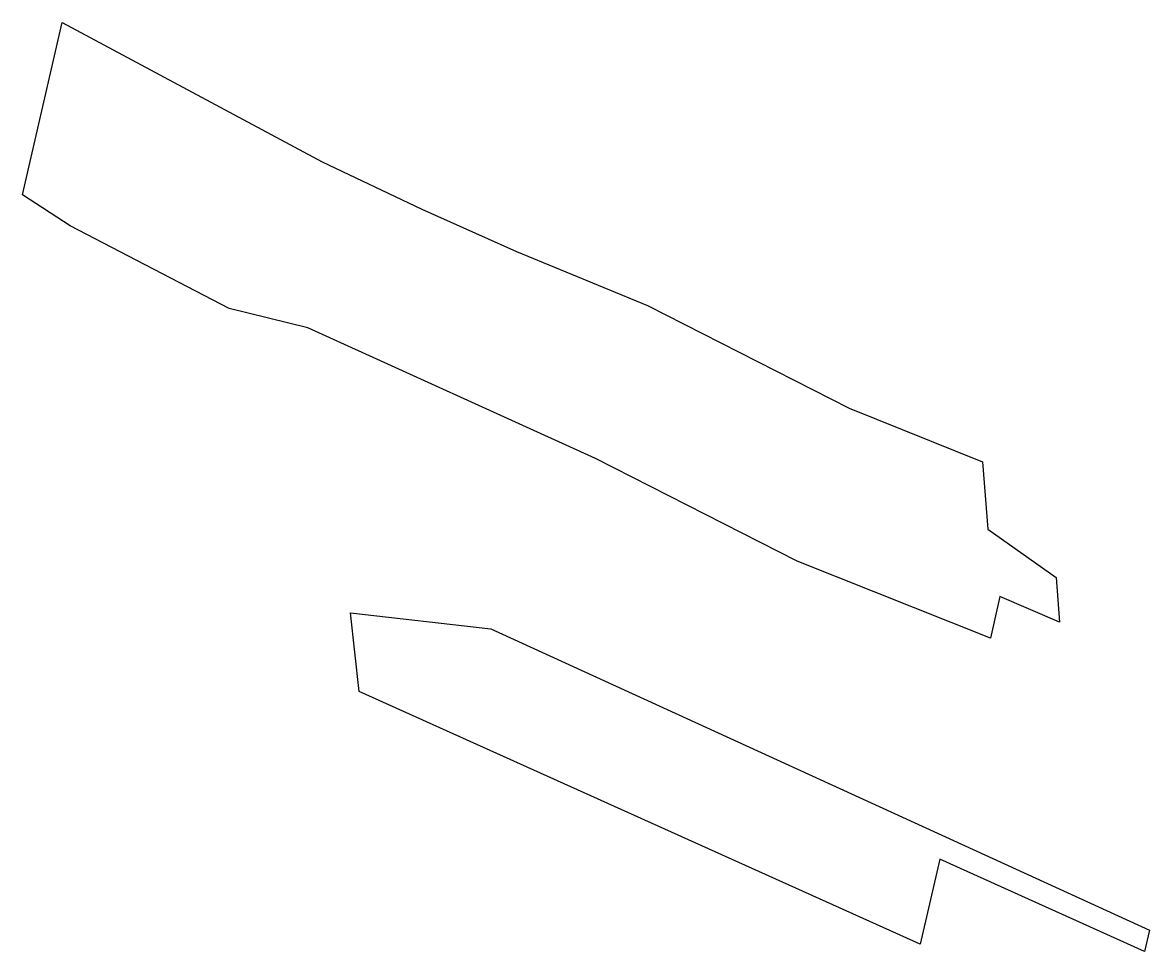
# Model space of a CAD drawing. Header units: metres. Extents: x 257221 to 257333, y 386500 to 386593.
import ezdxf

# ---------------------------------------------------------------- set-up
doc = ezdxf.new("R2010")
doc.units = ezdxf.units.M

msp = doc.modelspace()

# ---------------------------------------------------------------- linework, layer by layer
for points in [[(257277.991968, 386549.238315, 76.924099), (257249.235447, 386562.293729, 78.312489), (257241.377043, 386564.249463, 81.537517), (257225.455143, 386572.496533, 80.508183), (257220.704896, 386575.607607, 79.052599), (257224.654714, 386592.848958, 45.260074), (257250.670069, 386578.917147, 47.748036), (257260.60936, 386574.171284, 47.680252), (257270.086562, 386569.940113, 47.09653), (257283.194747, 386564.543803, 45.484291), (257303.353964, 386554.267544, 46.495202), (257316.691121, 386548.899456, 44.638579), (257317.205761, 386542.165486, 56.088793), (257324.030751, 386537.324611, 58.835041), (257324.362842, 386532.84796, 66.455512), (257318.419484, 386535.437704, 66.934053), (257317.46474, 386531.270147, 75.102337), (257298.154509, 386538.957945, 77.939444), (257277.991968, 386549.238315, 76.924099)], [(257253.480273, 386533.773332, 125.05277), (257267.514751, 386532.203789, 115.89802), (257333.368916, 386502.045514, 113.178548), (257332.879528, 386499.909286, 117.365489), (257312.395817, 386509.143795, 118.469316), (257310.449464, 386500.647767, 135.121273), (257254.364494, 386525.932108, 138.143583), (257253.480273, 386533.773332, 125.05277)]]:
    msp.add_polyline3d(points)

doc.saveas('drawing.dxf')
